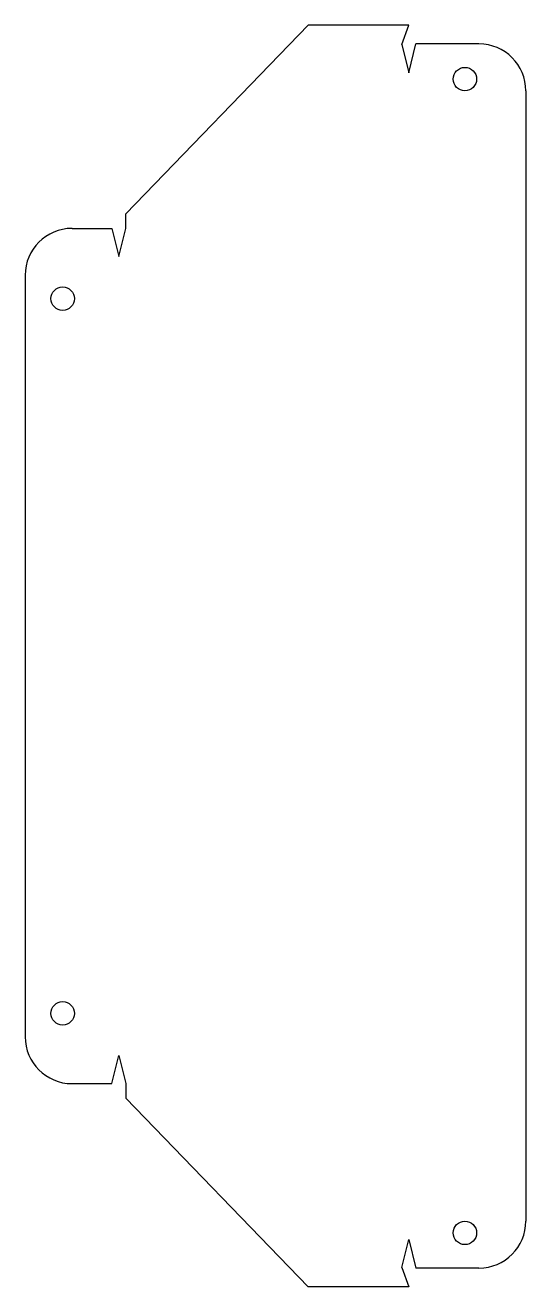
# Model space of a CAD drawing. Extents: x -54 to 53, y 63 to 333.
import ezdxf

# ---------------------------------------------------------------- set-up
doc = ezdxf.new("R2010")
doc.units = 0
doc.layers.get('0').update_dxf_attribs({"linetype": 'CONTINUOUS'})

msp = doc.modelspace()

# ---------------------------------------------------------------- linework, layer by layer
for p, q in [((-32.39, 292.26), (6.51, 332.52)), ((28.01, 332.52), (6.51, 332.52)), ((26.51, 328.39), (28.01, 332.52)), ((26.51, 328.39), (28.01, 322.39)), ((28.01, 322.39), (29.54, 328.52)), ((43.01, 328.52), (29.54, 328.52)), ((53.01, 318.52), (53.01, 77.22)), ((-32.39, 289.15), (-32.39, 292.26)), ((-43.89, 289.15), (-35.39, 289.15)), ((-35.39, 289.15), (-33.89, 283.15)), ((-33.89, 283.15), (-32.39, 289.15)), ((-53.89, 279.15), (-53.89, 116.58)), ((-35.39, 106.58), (-33.89, 112.58)), ((-33.89, 112.58), (-32.39, 106.58)), ((-43.89, 106.58), (-35.39, 106.58)), ((-32.39, 106.58), (-32.39, 103.48)), ((-32.39, 103.48), (6.51, 63.22)), ((26.51, 67.34), (28.01, 73.34)), ((28.01, 73.34), (29.54, 67.22)), ((26.51, 67.34), (28.01, 63.22)), ((43.01, 67.22), (29.54, 67.22)), ((28.01, 63.22), (6.51, 63.22))]:
    msp.add_line(p, q)
for centre in [(40.01, 321.02), (-45.89, 274.15), (-45.89, 121.58), (40.01, 74.72)]:
    msp.add_circle(centre, 2.5)
for centre, start, end in [((43.01, 318.52), 0, 90), ((-43.89, 279.15), 90, 180), ((-43.89, 116.58), 180, 270), ((43.01, 77.22), 270, 0)]:
    msp.add_arc(centre, 10, start, end)

doc.saveas('drawing.dxf')
